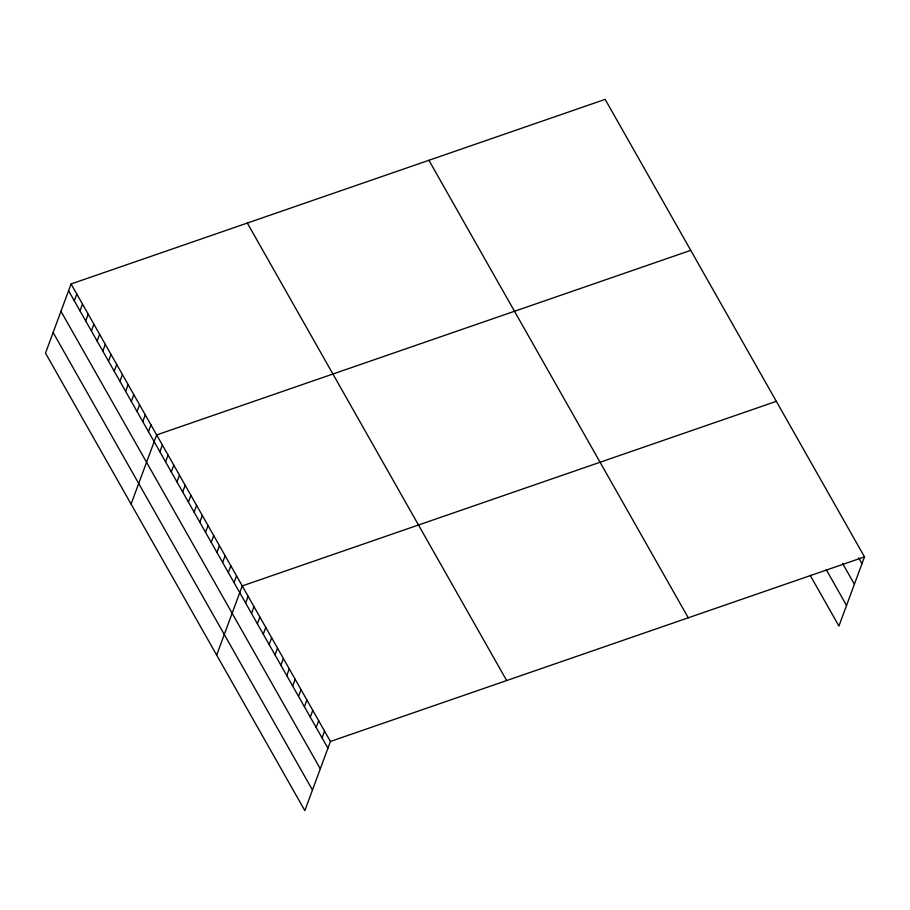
<?xml version="1.0" encoding="UTF-8"?>
<svg xmlns="http://www.w3.org/2000/svg" width="910" height="910" viewBox="0 0 910 910"><rect width="100%" height="100%" fill="white"/><g stroke="black" fill="none" stroke-linecap="round" stroke-linejoin="round"><path stroke-width="1.36" d="M71.082 283.965L45.5 353.114L304.839 810.628L330.421 741.468L71.082 283.965L605.161 99.372L864.5 556.886L838.918 626.034L810.184 575.336M74.29 300.778L76.793 294.021M80 310.845L82.491 304.088M85.699 320.911L88.202 314.155M91.409 330.978L93.901 324.222M97.108 341.045L99.611 334.288M102.819 351.101L105.31 344.355M108.517 361.168L111.02 354.422M114.228 371.235L116.73 364.478M119.938 381.301L122.429 374.545M125.637 391.368L128.139 384.611M131.347 401.435L133.838 394.678M137.046 411.502L139.548 404.745M142.756 421.558L145.259 414.812M148.466 431.624L150.958 424.868M131.085 504.094L156.668 434.935L690.736 250.352M159.876 451.758L162.367 445.001M165.575 461.825L168.077 455.068M171.285 471.892L173.787 465.135M176.984 481.947L179.486 475.202M182.694 492.014L185.196 485.269M188.404 502.081L190.895 495.324M194.103 512.148L196.606 505.391M199.813 522.215L202.304 515.458M205.512 532.282L208.015 525.525M211.222 542.349L213.725 535.592M216.933 552.404L219.424 545.659M222.631 562.471L225.134 555.714M228.342 572.538L230.833 565.781M234.041 582.605L236.543 575.848M216.671 655.075L242.253 585.915L776.321 401.333M245.632 603.034L248.123 596.289M251.513 613.408L254.004 606.652M257.382 623.782L259.885 617.026M263.263 634.145L265.765 627.399M269.144 644.519L271.646 637.762M275.025 654.893L277.516 648.136M280.894 665.255L283.397 658.51M286.775 675.63L289.278 668.873M292.656 686.004L295.159 679.247M298.537 696.366L301.028 689.621M304.418 706.74L306.909 699.983M310.287 717.114L312.79 710.357M316.168 727.477L318.671 720.731M322.049 737.851L324.551 731.094M330.421 741.468L864.5 556.886M858.733 557.875L861.997 563.631M842.626 563.483L854.388 584.231M826.291 569.728L846.539 605.446M428.917 160.285L688.256 617.799M247.327 223.052L506.665 680.555M68.58 290.711L327.93 748.225M60.97 311.311L320.309 768.813M53.121 332.525L312.46 790.028"/></g></svg>
